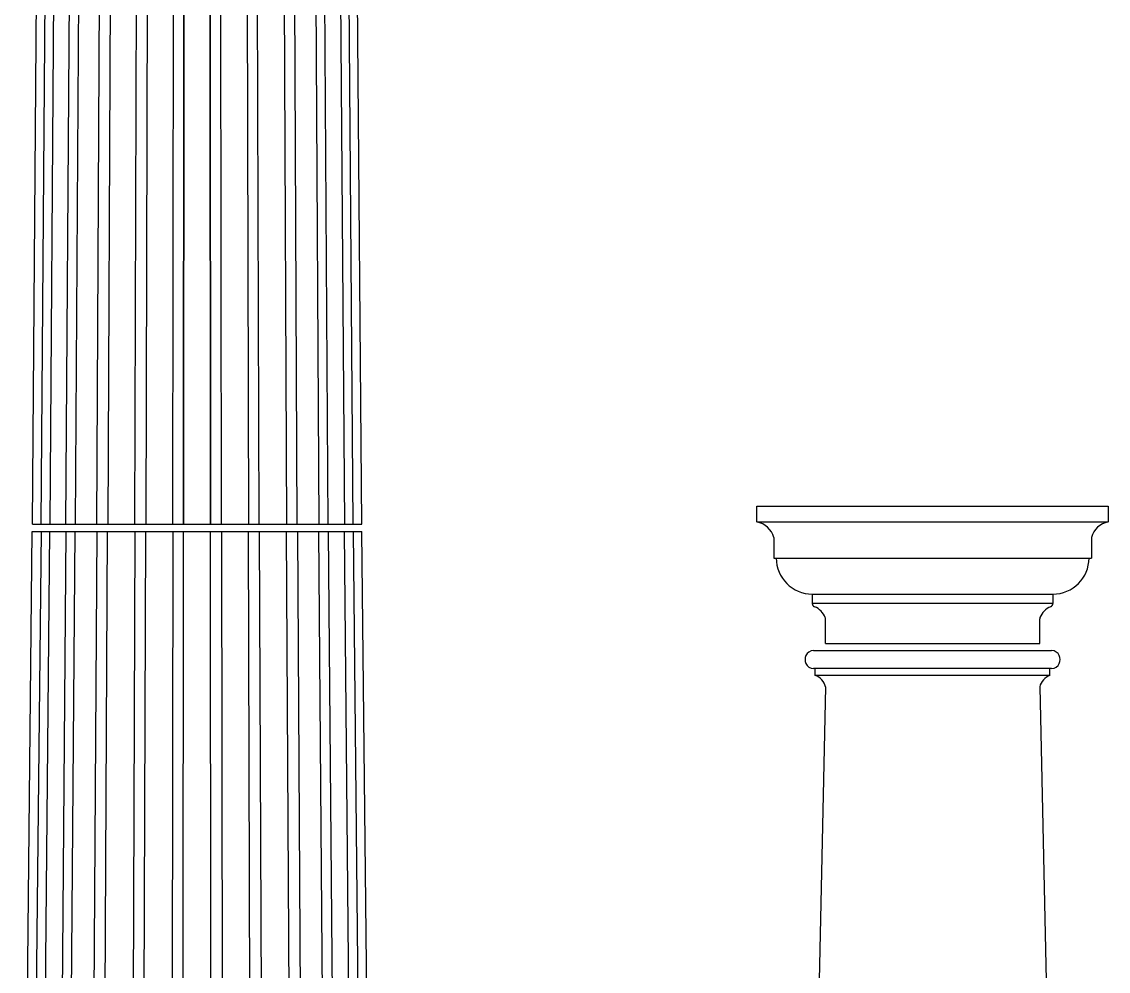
# Model space of a CAD drawing. Extents: x -9127 to 548, y 11049 to 16542.
# Drawn here: x -7608 to -6705, y 12831 to 13620 of the extents above; entities that cross this region are included whole.
import ezdxf

# ---------------------------------------------------------------- set-up
doc = ezdxf.new("R2010")
doc.units = 0
doc.header["$MEASUREMENT"] = 0
doc.layers.get('0').update_dxf_attribs({"linetype": 'CONTINUOUS'})
doc.layers.add('detail', color=7, linetype='CONTINUOUS')

# ---------------------------------------------------------------- blocks, each defined once
blk = doc.blocks.new('20')
at = {"layer": 'detail'}
for p, q in [((-5601.31, 8633.75), (-5594.81, 9439.75)), ((-5327.55, 8633.75), (-5334.05, 9439.75)), ((-5594.08, 8633.75), (-5588.08, 9417.28)), ((-5581.2, 9418.26), (-5586.87, 8633.75)), ((-5573.41, 8633.75), (-5568.36, 9418.26)), ((-5561, 9416.26), (-5565.68, 8633.75)), ((-5547.74, 8633.75), (-5543.88, 9416.26)), ((-5535.28, 9413.6), (-5538.71, 8633.75)), ((-5516.1, 8633.75), (-5513.71, 9413.6)), ((-5505.14, 9413.6), (-5507.12, 8633.75)), ((-5484.65, 8633.75), (-5483.71, 9413.6)), ((-5475.66, 8633.75), (-5475.14, 9413.6)), ((-5475.14, 9413.6), (-5475.66, 8633.75)), ((-5453.19, 8633.75), (-5453.71, 9413.6)), ((-5453.71, 9413.6), (-5453.19, 8633.75)), ((-5444.21, 8633.75), (-5445.14, 9413.6)), ((-5423.71, 9413.6), (-5421.74, 8633.75)), ((-5412.75, 8633.75), (-5415.14, 9413.6)), ((-5393.58, 9413.6), (-5390.15, 8633.75)), ((-5381.12, 8633.75), (-5384.97, 9416.26)), ((-5367.86, 9416.26), (-5363.17, 8633.75)), ((-5355.45, 8633.75), (-5360.49, 9418.26)), ((-5347.66, 9418.26), (-5341.99, 8633.75)), ((-5334.78, 8633.75), (-5340.78, 9417.28)), ((-5601.31, 8633.75), (-5327.55, 8633.75)), ((-5610.15, 7781.75), (-5601.36, 8627.75)), ((-5594.12, 8627.75), (-5602.76, 7781.69)), ((-5601.36, 8627.75), (-5327.5, 8627.75)), ((-5594.84, 7781.69), (-5586.91, 8627.75)), ((-5573.45, 8627.75), (-5580.46, 7781.75)), ((-5572.25, 7781.75), (-5565.72, 8627.75)), ((-5547.77, 8627.75), (-5553.14, 7781.75)), ((-5543.54, 7781.75), (-5538.74, 8627.75)), ((-5516.12, 8627.75), (-5519.46, 7781.75)), ((-5509.89, 7781.75), (-5507.13, 8627.75)), ((-5484.66, 8627.75), (-5485.96, 7781.75)), ((-5476.39, 7781.75), (-5475.67, 8627.75)), ((-5452.47, 7781.75), (-5453.19, 8627.75)), ((-5444.2, 8627.75), (-5442.89, 7781.75)), ((-5418.97, 7781.75), (-5421.73, 8627.75)), ((-5412.74, 8627.75), (-5409.4, 7781.75)), ((-5385.32, 7781.75), (-5390.12, 8627.75)), ((-5381.09, 8627.75), (-5375.72, 7781.75)), ((-5356.61, 7781.75), (-5363.14, 8627.75)), ((-5355.41, 8627.75), (-5348.39, 7781.75)), ((-5334.02, 7781.69), (-5341.94, 8627.75)), ((-5334.73, 8627.75), (-5326.1, 7781.69)), ((-5318.7, 7781.75), (-5327.5, 8627.75))]:
    blk.add_line(p, q, dxfattribs=at)
blk = doc.blocks.new('21')
at = {"layer": 'detail'}
for p, q in [((-4999.15, 8635.75), (-4999.15, 8648.75)), ((-4999.15, 8648.75), (-4707.15, 8648.75)), ((-4707.15, 8648.75), (-4707.15, 8635.75)), ((-4999.15, 8635.75), (-4707.15, 8635.75)), ((-4985.15, 8622.75), (-4985.15, 8605.75)), ((-4721.15, 8622.75), (-4721.15, 8605.75)), ((-4985.15, 8605.75), (-4721.15, 8605.75)), ((-4953.15, 8575.75), (-4753.15, 8575.75)), ((-4953.15, 8575.75), (-4953.15, 8567.94)), ((-4753.15, 8575.75), (-4753.15, 8567.94)), ((-4753.15, 8567.94), (-4953.15, 8567.94)), ((-4942.15, 8534.75), (-4942.15, 8555.21)), ((-4764.15, 8534.75), (-4764.15, 8555.21)), ((-4942.15, 8534.75), (-4764.15, 8534.75)), ((-4952.07, 8528.75), (-4754.23, 8528.75)), ((-4754.23, 8513.97), (-4952.07, 8513.97)), ((-4950.63, 8508.18), (-4950.63, 8513.97)), ((-4755.67, 8508.18), (-4950.63, 8508.18)), ((-4755.67, 8508.18), (-4755.67, 8513.97)), ((-4942.15, 8498.75), (-4967.65, 7347.41)), ((-4764.15, 8498.75), (-4738.65, 7347.41))]:
    blk.add_line(p, q, dxfattribs=at)
for centre, radius, start, end in [((-5002.56, 8618.04), 18.03, 15.12795, 79.11424), ((-4703.75, 8618.04), 18.03, 100.88576, 164.87205), ((-4953.15, 8605.75), 30, 180, 270), ((-4753.15, 8605.75), 30, 270, 0), ((-4950.15, 8567.94), 3, 180, 248.72655), ((-4956.92, 8550.55), 15.66, 21.58168, 68.72655), ((-4749.38, 8550.55), 15.66, 111.27345, 158.41832), ((-4756.15, 8567.94), 3, 291.27345, 0), ((-4945.15, 8555.21), 3, 0, 21.58168), ((-4761.15, 8555.21), 3, 158.41832, 180), ((-4951.19, 8521.36), 7.96, 156.0649, 203.9351), ((-4952.07, 8521.75), 7, 90, 156.0649), ((-4754.23, 8521.75), 7, 23.9351, 90), ((-4755.11, 8521.36), 7.96, 336.0649, 23.9351), ((-4952.07, 8520.97), 7, 203.9351, 270), ((-4754.23, 8520.97), 7, 270, 336.0649), ((-4955.42, 8495.34), 13.7, 14.39616, 69.51553), ((-4750.88, 8495.34), 13.7, 110.48447, 165.60384)]:
    blk.add_arc(centre, radius, start, end, dxfattribs=at)

msp = doc.modelspace()

# ---------------------------------------------------------------- block references
for name in ['20', '21']:
    msp.add_blockref(name, (-1998.33, 4568.79))

doc.saveas('drawing.dxf')
